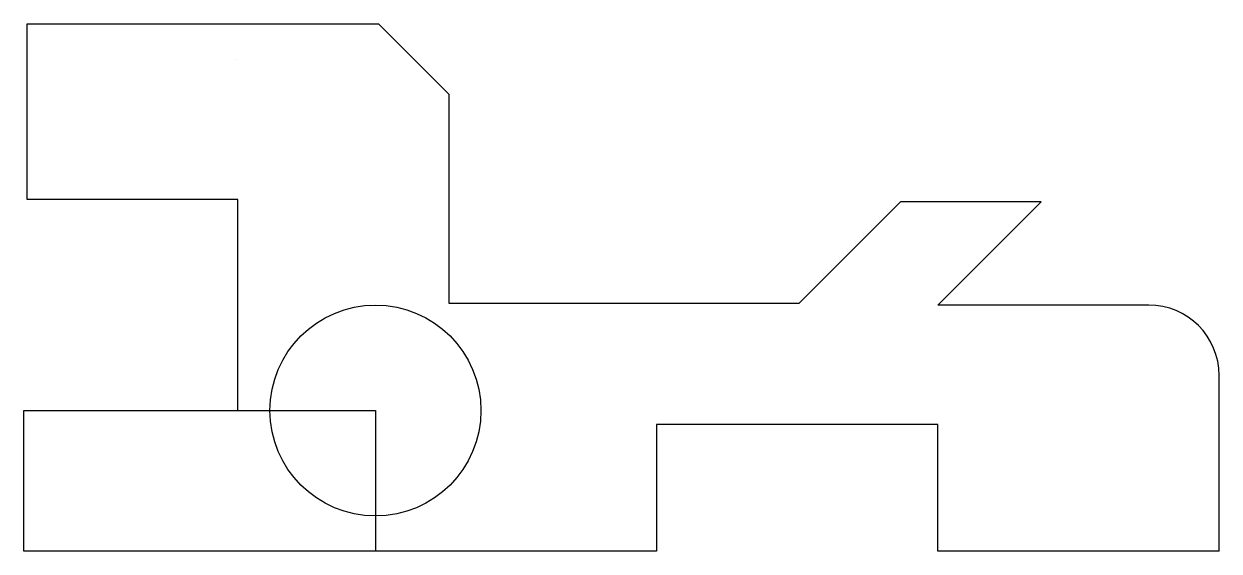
# Model space of a CAD drawing. Header units: millimetres. Extents: x -12 to 5, y 5 to 12.5.
import ezdxf

# ---------------------------------------------------------------- set-up
doc = ezdxf.new("R2010")
doc.units = ezdxf.units.MM

msp = doc.modelspace()

# ---------------------------------------------------------------- linework, layer by layer
for p, q in [((-11.955, 10), (-11.955, 12.5)), ((-11.955, 12.5), (-6.955, 12.5)), ((-9.305, 12.5), (-9.305, 12.5)), ((-5.955, 11.5), (-6.955, 12.5)), ((-8.978, 12), (-8.978, 12)), ((-5.955, 11.5), (-5.955, 8.529)), ((-8.955, 10), (-11.955, 10)), ((-8.955, 7), (-8.955, 10)), ((-0.975, 8.529), (0.467, 9.967)), ((2.467, 9.967), (0.467, 9.967)), ((1, 8.5), (2.467, 9.967)), ((-5.955, 8.529), (-0.975, 8.529)), ((4, 8.5), (1, 8.5)), ((5, 5), (5, 7.5)), ((-12, 5), (-12, 7)), ((-12, 7), (-7, 7)), ((-7, 7), (-7, 5)), ((1, 6.8), (-3, 6.8)), ((-3, 6.8), (-3, 5)), ((1, 5), (1, 6.8)), ((-7, 5), (-12, 5)), ((-3, 5), (-7, 5)), ((5, 5), (1, 5))]:
    msp.add_line(p, q)
msp.add_circle((-7, 7), 1.5)
msp.add_arc((4, 7.5), 1, 0, 90)

doc.saveas('drawing.dxf')
